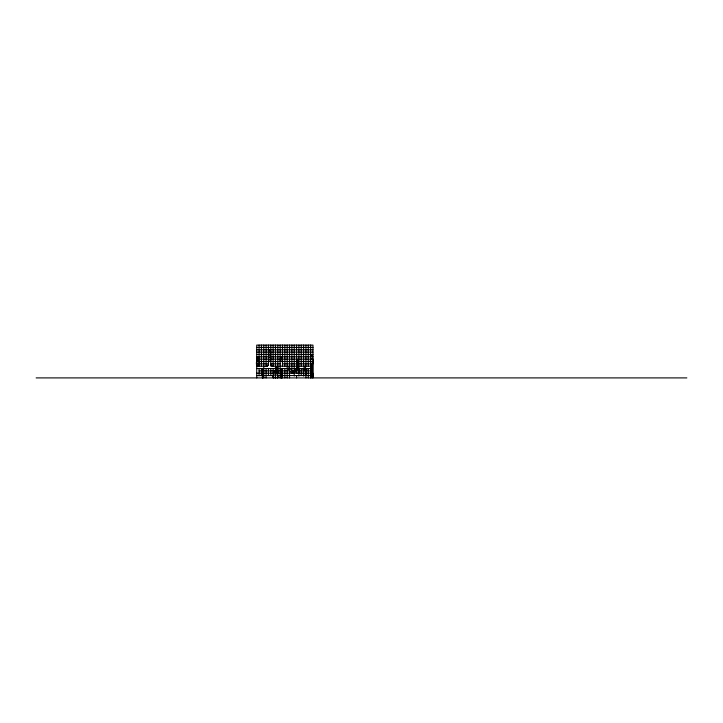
<?xml version="1.0" encoding="UTF-8"?>
<svg xmlns="http://www.w3.org/2000/svg" width="723" height="723" viewBox="0 0 723 723"><rect width="100%" height="100%" fill="white"/><g stroke="black" fill="none" stroke-linecap="round" stroke-linejoin="round"><path stroke-width="1.08" d="M262.765 377.903L262.765 372.788M281.509 377.903L281.509 372.788M257.081 363.841L257.903 363.027L258.726 363.841M296.918 373.213C294.351 366.037 301.12 366.037 298.554 373.213M268.45 352.128L269.616 349.787L270.791 352.128M273.131 373.213L274.306 370.872L275.472 373.213L275.472 377.903M280.163 359.159L281.337 356.81L282.503 359.159M275.472 373.213L276.647 370.872L277.822 373.213M296.566 361.5L297.74 359.159L298.906 361.5M310.619 356.81L311.794 354.469L312.969 356.81L256.728 356.81M281.97 368.983A2.991 2.115 -90 0 1 282.512 368.54A2.991 2.115 90 0 0 281.97 368.983L281.509 372.191M312.616 363.841C315.517 357.045 308.161 356.34 310.971 363.841M256.728 347.438L312.969 347.438M256.728 349.787L312.969 349.787M256.728 352.128L312.969 352.128M268.45 353.005L268.92 353.005M270.321 353.005L270.791 353.005M268.45 353.999L268.92 352.86M270.791 353.999L270.321 352.86M256.728 354.469L312.969 354.469M268.45 355.345L268.92 355.345M270.321 355.345L270.791 355.345M268.45 356.349L268.92 355.201M270.791 356.349L270.321 355.201M268.45 357.695L268.92 357.695M270.321 357.695L270.791 357.695M268.45 358.689L268.92 357.542M270.791 358.689L270.321 357.542M312.969 359.159L256.728 359.159L257.903 356.81L259.078 359.159M268.45 360.036L268.92 360.036M270.321 360.036L270.791 360.036M280.163 360.036L280.632 360.036M282.033 360.036L282.503 360.036M268.45 361.03L268.92 359.891M270.791 361.03L270.321 359.891M280.163 361.03L280.632 359.891M282.503 361.03L282.033 359.891M256.728 361.5L312.969 361.5M256.728 363.841L268.45 363.841A2.341 2.341 0 0 1 266.1 366.19L266.1 345.097M280.163 363.841L270.791 363.841A2.341 2.341 0 0 0 273.131 366.19L273.131 345.097M282.503 363.841L312.969 363.841M256.728 366.19L267.664 366.19M310.619 366.19L270.791 366.19L270.791 345.097M275.472 366.769L277.822 366.769M275.472 367.356L277.822 367.356M275.472 367.944L277.822 367.944M289.534 367.944L287.781 366.19M296.566 367.944L297.153 367.356M256.728 368.531L296.918 368.531A1.193 0.85 -90 0 1 297.433 367.79A1.193 0.85 90 0 0 296.828 368.477M310.619 368.531L298.319 368.531L296.566 370.284M275.472 369.119L277.822 369.119M275.472 369.697L277.822 369.697M275.472 370.284L277.822 370.284M289.534 370.284L287.781 368.531M291.875 370.284L290.122 368.531M294.225 370.284L295.978 368.531M259.078 370.872L290.122 370.872L291.297 372.634L292.463 372.634L292.463 372.047L294.803 372.634L295.978 370.872M310.619 370.872L291.875 370.872L291.875 345.097M275.472 371.459L277.822 371.459M275.472 372.047L277.822 372.047M277.822 372.634L275.472 372.634L275.472 345.097M256.728 373.213L312.969 373.213M310.619 373.475L312.969 373.475M310.619 373.737L312.969 373.737M310.619 373.999L312.969 373.999M310.619 374.261L312.969 374.261M310.619 374.514L312.969 374.514M310.619 374.776L312.969 374.776M310.619 375.038L312.969 375.038M310.619 375.3L312.969 375.3M256.728 375.562L273.131 375.562M277.822 375.562L312.969 375.562M310.619 375.815L312.969 375.815M310.619 376.077L312.969 376.077M310.619 376.34L312.969 376.34M310.619 376.602L312.969 376.602M310.619 376.864L312.969 376.864M310.619 377.117L312.969 377.117M310.619 377.379L312.969 377.379M310.619 377.641L312.969 377.641M36.15 377.903L686.85 377.903M280.696 368.983A2.991 2.115 90 0 0 280.163 368.54A2.991 2.115 -90 0 1 280.696 368.983L281.157 377.903M258.292 359.937L259.078 361.5M262.765 371.839L263.235 369.001A2.991 2.115 -90 0 1 263.759 368.54M312.969 377.903L312.969 345.097L256.728 345.097L256.728 377.903M312.616 373.213L310.971 373.213M310.619 345.097L310.619 377.903M308.278 345.097L308.278 366.19M308.278 377.903L308.278 368.531A2.341 2.341 0 0 0 305.937 370.872M305.937 345.097L305.937 366.19M305.937 377.903L305.937 368.531L304.763 366.19L303.597 368.531L303.597 376.023M305.585 375.562C308.441 368.558 301.093 368.332 303.949 375.562M303.597 345.097L303.597 366.19M301.247 345.097L301.247 366.19M301.247 375.562L301.247 368.531A2.341 2.341 0 0 1 303.597 370.872M298.906 345.097L298.906 376.023M298.319 366.19L298.319 366.769M296.566 345.097L296.566 373.213M296.566 375.562L296.566 377.903M294.225 345.097L294.225 370.872M294.225 371.649L294.225 376.023M293.637 370.872L293.637 371.459L292.463 371.459L292.463 370.872M293.05 371.459L293.05 372.047M291.875 371.649L291.875 373.366M289.534 345.097L289.534 377.903M287.194 345.097L287.194 377.903M284.853 345.097L284.853 366.19M284.853 368.531L284.853 377.903M282.503 345.097L282.503 366.19M282.503 368.387L282.503 377.903M281.337 369.001L281.337 377.903M280.163 345.097L280.163 377.903M277.822 345.097L277.822 377.903M277.469 377.903C279.512 373.954 273.791 373.89 275.825 377.903M275.129 377.903C277.18 373.963 271.405 373.89 273.484 377.903M273.131 368.531L273.131 377.903M270.791 368.531L270.791 375.562M268.45 345.097L268.45 365.404M268.45 368.531L268.45 375.562M266.1 368.531L266.1 377.903M263.759 345.097L263.759 377.903M262.585 369.001L262.585 377.903M262.413 377.903L261.943 369.001A2.991 2.115 -90 0 0 261.419 368.54L261.419 375.562M261.419 345.097L261.419 366.19M259.078 345.097L259.078 366.19M259.078 368.387L259.078 375.779M258.726 366.19C261.726 359.087 254.08 359.042 257.081 366.19M310.89 359.105A1.193 0.85 -90 0 1 311.496 358.418M312.092 358.418A1.193 0.85 -90 0 1 312.697 359.105M297.505 362.359L297.966 363.371L297.505 362.359M297.505 364.699L297.966 365.721L297.505 364.699M312.616 364.076L310.971 364.311L312.616 364.076M312.616 364.546L310.971 364.781L312.616 364.546M312.616 365.016L310.971 365.251L312.616 365.016M312.616 365.486L310.971 365.721L312.616 365.486M312.616 365.955L310.971 366.19L312.616 365.955M312.616 366.416L310.971 366.651L312.616 366.416M312.616 366.886L310.971 367.121L312.616 366.886M312.616 367.356L310.971 367.591L312.616 367.356M312.616 367.826L310.971 368.061L312.616 367.826M312.616 368.296L310.971 368.531L312.616 368.296M312.616 368.766L310.971 369.001L312.616 368.766M312.616 369.236L310.971 369.471L312.616 369.236M312.616 369.697L310.971 369.932L312.616 369.697M312.616 370.167L310.971 370.402L312.616 370.167M312.616 370.637L310.971 370.872L312.616 370.637M312.616 371.107L310.971 371.342L312.616 371.107M312.616 371.577L310.971 371.812L312.616 371.577M312.616 372.047L310.971 372.282L312.616 372.047M312.616 372.517L310.971 372.743L312.616 372.517M305.07 370.113L304.989 370.086A1.193 0.85 90 0 1 305.675 370.818A1.193 0.85 -90 0 0 305.061 370.14M304.464 370.14A1.193 0.85 90 0 0 303.859 370.818A1.193 0.85 -90 0 1 304.464 370.14M298.644 368.477A1.193 0.85 -90 0 0 298.039 367.79A1.193 0.85 90 0 1 298.644 368.477M277.822 368.54A2.991 2.115 90 0 0 277.28 368.983A2.991 2.115 -90 0 1 277.822 368.54M275.834 368.802A2.991 2.115 -90 0 0 275.472 368.54A2.991 2.115 90 0 1 275.834 368.802M257.605 360.768A1.193 0.85 90 0 0 256.999 361.446A1.193 0.85 -90 0 1 257.605 360.768M258.807 361.446A1.193 0.85 -90 0 0 258.201 360.768A1.193 0.85 90 0 1 258.807 361.446"/></g></svg>
